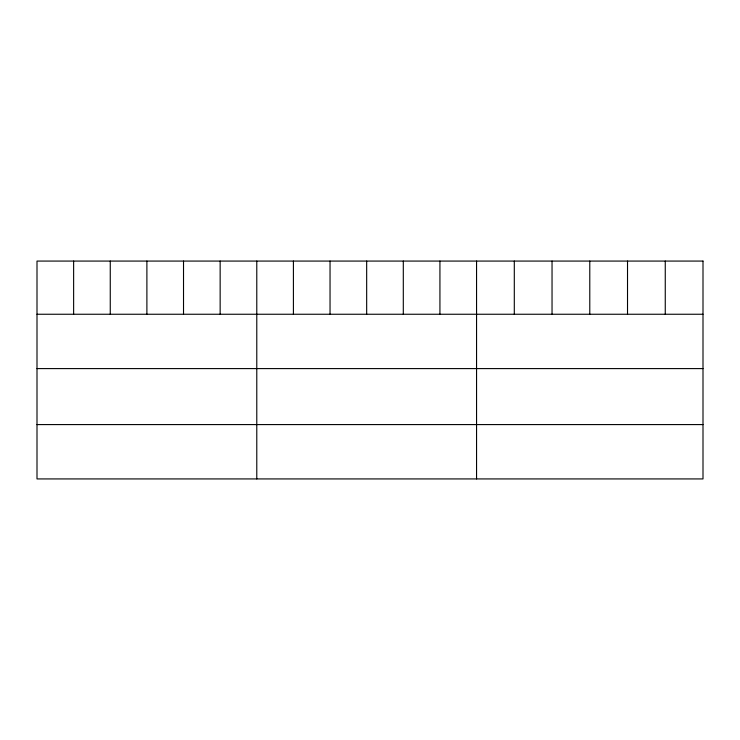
<?xml version="1.0" encoding="UTF-8"?>
<svg xmlns="http://www.w3.org/2000/svg" width="740" height="740" viewBox="0 0 740 740"><rect width="100%" height="100%" fill="white"/><g stroke="black" fill="none" stroke-linecap="round" stroke-linejoin="round"><path stroke-width="1.11" d="M37 314.25L703 314.25M37 368.594L703 368.594M37 424.584L703 424.584M665.26 261.072L665.26 314.25M627.52 261.072L627.52 314.25M589.78 261.072L589.78 314.25M552.04 261.072L552.04 314.25M514.3 261.072L514.3 314.25M476.56 261.072L476.56 478.928M439.93 261.072L439.93 314.25M403.3 261.072L403.3 314.25M366.67 261.072L366.67 314.25M330.04 261.072L330.04 314.25M293.41 261.072L293.41 314.25M256.78 261.072L256.78 478.928M220.15 261.072L220.15 314.25M183.52 261.072L183.52 314.25M146.89 261.072L146.89 314.25M110.26 261.072L110.26 314.25M73.63 261.072L73.63 314.25M703 261.072L37 261.072L37 478.928L703 478.928L703 261.072"/></g></svg>
